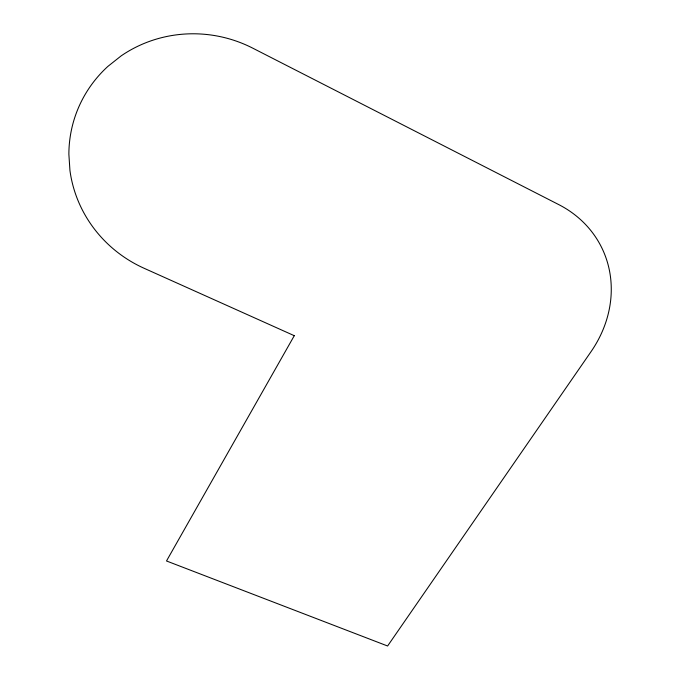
<?xml version="1.0" encoding="UTF-8"?>
<svg xmlns="http://www.w3.org/2000/svg" width="680" height="680" viewBox="0 0 680 680"><rect width="100%" height="100%" fill="white"/><g stroke="black" fill="none" stroke-linecap="round" stroke-linejoin="round"><path stroke-width="1.02" d="M294.278 335.69L166.498 560.975L387.6 646L591.031 351.662A119.782 105.103 -26.1 0 0 558.705 204.578L252.764 48.161A126.931 122.663 16.5 0 0 121.142 55.887L107.891 66.394A126.931 122.663 16.5 0 0 68.876 154.283L69.938 170.425A126.931 122.663 16.5 0 0 144.16 268.302L294.278 335.69"/></g></svg>
